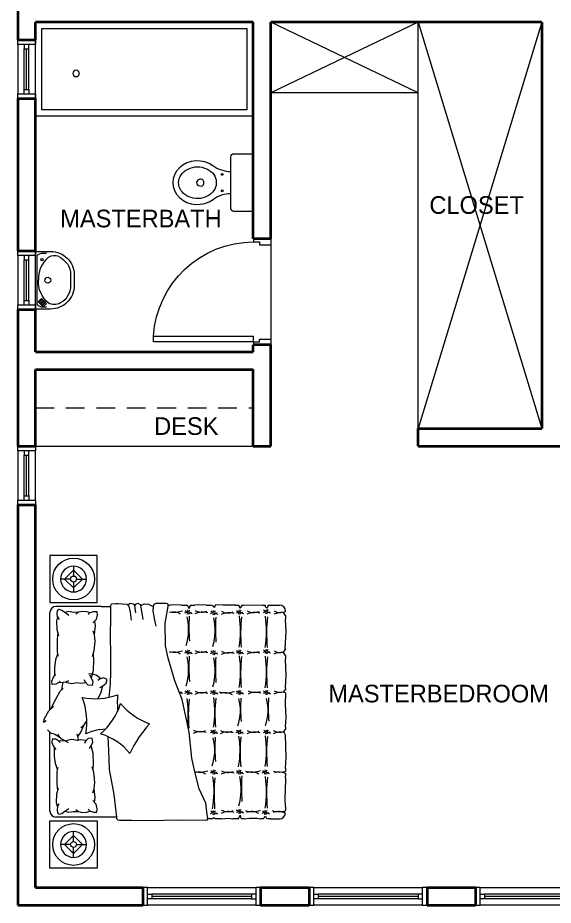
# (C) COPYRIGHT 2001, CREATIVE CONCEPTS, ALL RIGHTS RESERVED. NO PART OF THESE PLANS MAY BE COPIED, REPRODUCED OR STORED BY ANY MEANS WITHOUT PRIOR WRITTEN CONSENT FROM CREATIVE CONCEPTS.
# Model space of a CAD drawing. Header units: millimetres. Extents: x 209.2 to 276.5, y 30.2 to 55.2.
# Drawn here: x 209.16 to 213.7, y 37.97 to 45.51 of the extents above; entities that cross this region are included whole.
import ezdxf

# ---------------------------------------------------------------- set-up
doc = ezdxf.new("R2010")
doc.units = ezdxf.units.MM
doc.linetypes.add('HIDDEN2', pattern=[4.7625, 3.175, -1.5875])
doc.layers.get('0').update_dxf_attribs({"lineweight": 0})
doc.layers.get('Defpoints').update_dxf_attribs({"color": 167, "lineweight": 0})
for name, color, linetype, lineweight in [('A-Door', 40, 'Continuous', 0), ('A-Draw', 2, 'Continuous', 0), ('A-Floor level obj', 245, 'Continuous', 0), ('A-Furniture', 65, 'Continuous', 0), ('A-Text', 30, 'Continuous', 30), ('A-Wall', 153, 'Continuous', 40), ('A-Window', 6, 'Continuous', 0), ('A-Window Glass', 111, 'Continuous', 0), ('P-SANIT', 43, 'Continuous', 0), ('proyecciones', 33, 'HIDDEN2', 0)]:
    doc.layers.add(name, color=color, linetype=linetype, lineweight=lineweight)

# ---------------------------------------------------------------- blocks, each defined once
blk = doc.blocks.new('A-Window-100cm')
at = {"layer": 'A-Window'}
for p, q in [((204.1485, 48.0906), (203.2285, 48.0906)), ((203.2285, 47.9406), (204.1485, 47.9406))]:
    blk.add_line(p, q, dxfattribs=at)
for points in [[(203.1885, 47.9406), (203.1885, 48.0906), (203.2285, 48.0906), (203.2285, 47.9406)], [(204.1485, 47.9406), (204.1485, 48.0906), (204.1885, 48.0906), (204.1885, 47.9406)]]:
    blk.add_lwpolyline(points, close=True, dxfattribs=at)
for points in [[(203.2285, 48.0356), (203.265, 48.0356), (203.265, 47.9956), (203.2285, 47.9956)], [(204.1485, 48.0356), (204.112, 48.0356), (204.112, 47.9956), (204.1485, 47.9956)]]:
    blk.add_lwpolyline(points, dxfattribs=at)
at = {"layer": 'A-Window Glass'}
for p, q in [((203.265, 48.0356), (204.112, 48.0356)), ((203.265, 48.0156), (204.112, 48.0156)), ((203.265, 47.9956), (204.112, 47.9956))]:
    blk.add_line(p, q, dxfattribs=at)
blk = doc.blocks.new('A-Window-50cm')
at = {"layer": 'A-Window'}
for p, q in [((214.6432, 40.335), (214.6432, 39.915)), ((214.7932, 39.915), (214.7932, 40.335))]:
    blk.add_line(p, q, dxfattribs=at)
for points in [[(214.6432, 40.375), (214.7932, 40.375), (214.7932, 40.335), (214.6432, 40.335)], [(214.6432, 39.915), (214.7932, 39.915), (214.7932, 39.875), (214.6432, 39.875)]]:
    blk.add_lwpolyline(points, close=True, dxfattribs=at)
for points in [[(214.7382, 40.335), (214.7382, 40.2985), (214.6982, 40.2985), (214.6982, 40.335)], [(214.7382, 39.915), (214.7382, 39.9515), (214.6982, 39.9515), (214.6982, 39.915)]]:
    blk.add_lwpolyline(points, dxfattribs=at)
at = {"layer": 'A-Window Glass'}
for p, q in [((214.6982, 40.2985), (214.6982, 39.9515)), ((214.7182, 40.2985), (214.7182, 39.9515)), ((214.7382, 40.2985), (214.7382, 39.9515))]:
    blk.add_line(p, q, dxfattribs=at)
blk = doc.blocks.new('shower tub')
at = {"layer": 'P-SANIT'}
for points in [[(229.0465, 42.5908), (229.0465, 40.7408), (229.8465, 40.7408), (229.8465, 42.5908)], [(229.1015, 42.5358), (229.1015, 40.7958), (229.7915, 40.7958), (229.7915, 42.5358)]]:
    blk.add_lwpolyline(points, close=True, dxfattribs=at)
blk.add_circle((229.4827, 42.2453), 0.0267, dxfattribs=at)
blk = doc.blocks.new('0D42D')
at = {"layer": 'P-SANIT'}
blk.add_lwpolyline([(0, -0.235), (0, 0.235, -0.414214), (0.01, 0.245), (0.129, 0.245, -0.414214), (0.329, 0.045), (0.329, -0.045, -0.414214), (0.129, -0.245), (0.01, -0.245, -0.414214)], format="xyb", close=True, dxfattribs=at)
for points in [[(0.095, -0.23), (0.0578, -0.23, -0.091972), (0.0524, -0.229), (0.0246, -0.2183, -0.310416), (0.015, -0.2043), (0.015, 0.2043, -0.310416), (0.0246, 0.2183), (0.0524, 0.229, -0.091972), (0.0578, 0.23), (0.095, 0.23)], [(0.198, 0.2004, 0.236842), (0.1087, 0.1932, 0.231608), (0.025, 0)], [(0.198, 0.2004, -0.296459), (0.299, 0.045), (0.299, -0.045, -0.270992), (0.2123, -0.1932, -0.270992)], [(0.2123, -0.1932, -0.27968), (0.1087, -0.1932, -0.231608), (0.025, 0)]]:
    blk.add_lwpolyline(points, format="xyb", dxfattribs=at)
for points in [[(0.0226, -0.1825), (0.0509, -0.1542), (0.058, -0.1613), (0.0297, -0.1896)], [(0.0297, -0.1896), (0.058, -0.1613), (0.065, -0.1684), (0.0368, -0.1967)], [(0.0368, -0.1967), (0.065, -0.1684), (0.0721, -0.1755), (0.0438, -0.2037)], [(0.0438, -0.2037), (0.0721, -0.1755), (0.0792, -0.1825), (0.0509, -0.2108)], [(0.0509, -0.2108), (0.0792, -0.1825), (0.0863, -0.1896), (0.058, -0.2179)], [(0.058, -0.2179), (0.0863, -0.1896), (0.0933, -0.1967), (0.065, -0.2249)]]:
    blk.add_lwpolyline(points, close=True, dxfattribs=at)
for centre, radius in [((0.055, 0.175), 0.01), ((0.105, 0), 0.025)]:
    blk.add_circle(centre, radius, dxfattribs=at)
blk = doc.blocks.new('cama king size')
at = {"layer": 'A-Furniture'}
for p, q in [((-0.0978, 2.0573), (-0.0659, 2.0479)), ((-0.0978, 2.0573), (-0.0845, 2.0347)), ((-0.0659, 2.0479), (-0.0012, 2.0104)), ((-1.3369, 1.6011), (-1.3369, 2.0011)), ((-1.3369, 2.0011), (-0.9369, 2.0011)), ((-0.9369, 2.0011), (-0.9369, 1.6011)), ((-0.8542, 2.0011), (-0.1833, 2.0011)), ((-0.1991, 1.961), (-0.2214, 1.9233)), ((-0.1881, 1.9961), (-0.1991, 1.961)), ((-0.1632, 2.0224), (-0.1881, 1.9961)), ((-0.0012, 2.0104), (0.0359, 1.9702)), ((0.0074, 2.0011), (0.8347, 2.0011)), ((1.3174, 2.0011), (0.9174, 2.0011)), ((0.9174, 2.0011), (0.9174, 1.6011)), ((1.3174, 1.6011), (1.3174, 2.0011)), ((-0.9042, 1.4329), (-0.9042, 1.9511)), ((0.8847, 1.567), (0.8847, 1.9511)), ((-0.2545, 1.7655), (-0.2545, 1.7701)), ((-0.2545, 1.6931), (-0.2545, 1.6968)), ((0.235, 1.6931), (0.235, 1.6968)), ((-0.9369, 1.6011), (-1.3369, 1.6011)), ((0.3064, 1.6322), (0.3087, 1.6363)), ((0.9174, 1.6011), (1.3174, 1.6011)), ((-0.2777, 1.5035), (-0.2206, 1.5082)), ((-0.1616, 1.5766), (-0.1555, 1.5283)), ((0.8847, 1.567), (0.8847, 1.4837)), ((-0.9184, 1.4329), (-0.9042, 1.4329)), ((-0.4116, 1.4999), (-0.2777, 1.5035)), ((0.8847, 1.4837), (0.8958, 1.4837)), ((0.8348, 1.3193), (0.7678, 1.312)), ((0.8859, 1.3327), (0.8348, 1.3193)), ((0.9031, 1.3476), (0.8859, 1.3327)), ((0.8798, 1.2293), (0.7727, 1.2123)), ((0.8299, 1.2731), (0.8895, 1.2804)), ((0.9017, 1.2342), (0.8798, 1.2293)), ((0.8895, 1.2804), (0.9041, 1.2719)), ((0.9115, 1.2549), (0.9017, 1.2342)), ((0.9041, 1.2719), (0.9115, 1.2549)), ((0.7675, 1.1134), (0.7165, 1.1024)), ((0.8488, 1.1272), (0.7675, 1.1134)), ((0.8846, 1.1258), (0.8488, 1.1272)), ((0.9025, 1.1189), (0.8846, 1.1258)), ((0.9092, 1.1023), (0.9025, 1.1189)), ((0.8847, 0.997), (0.8958, 0.997)), ((0.8958, 0.997), (0.8958, 0.9815)), ((0.8958, 0.8851), (0.8958, 0.8427)), ((0.8958, 0.8091), (0.8958, 0.7711)), ((-0.9184, 0.6204), (-0.9184, 0.6642)), ((-0.9042, 0.6627), (-0.9184, 0.6627)), ((0.8958, 0.6761), (0.8958, 0.6394)), ((-0.9184, 0.5444), (-0.9184, 0.6)), ((-0.9184, 0.4012), (-0.9184, 0.448)), ((0.8958, 0.426), (0.8958, 0.4063)), ((-0.9184, 0.3516), (-0.9184, 0.3735)), ((0.8958, 0.3705), (0.8958, 0.3603)), ((-0.9184, 0.1923), (-0.9184, 0.2127)), ((0.8958, 0.1966), (0.8958, 0.1718)), ((-0.9184, 0.1251), (-0.9184, 0.1484)), ((0.8958, 0.1484), (0.8958, 0.0511)), ((-0.8143, 0.0011), (-0.8488, 0.0011)), ((-0.5327, 0.0011), (-0.5538, 0.0011)), ((-0.4901, 0.0011), (-0.5172, 0.0011)), ((-0.1387, 0.0011), (-0.1607, 0.0011)), ((0.1503, 0.0011), (0.1003, 0.0011)), ((0.1939, 0.0011), (0.1807, 0.0011)), ((0.4691, 0.0011), (0.437, 0.0011)), ((0.4691, 0.0011), (0.4929, 0.0189)), ((0.5282, 0.005), (0.5151, 0.005)), ((0.8086, 0.0011), (0.7764, 0.0011)), ((0.8407, 0.0011), (0.8458, 0.0011))]:
    blk.add_line(p, q, dxfattribs=at)
at = {"layer": 'A-Furniture', "color": 8, "linetype": 'Continuous'}
for p, q in [((-1.1369, 1.8265), (-1.1369, 1.9108)), ((1.1174, 1.8265), (1.1174, 1.9108)), ((-1.1369, 1.8771), (-1.2129, 1.8011)), ((-1.0609, 1.8011), (-1.1369, 1.8771)), ((1.0414, 1.8011), (1.1174, 1.8771)), ((1.1174, 1.8771), (1.1934, 1.8011)), ((-1.2466, 1.8011), (-1.1623, 1.8011)), ((-1.2129, 1.8011), (-1.1369, 1.7251)), ((-1.1369, 1.7251), (-1.0609, 1.8011)), ((-1.1369, 1.7758), (-1.1369, 1.6915)), ((-1.1116, 1.8011), (-1.0272, 1.8011)), ((1.0921, 1.8011), (1.0078, 1.8011)), ((1.1174, 1.7251), (1.0414, 1.8011)), ((1.1934, 1.8011), (1.1174, 1.7251)), ((1.1174, 1.7758), (1.1174, 1.6915)), ((1.2271, 1.8011), (1.1428, 1.8011))]:
    blk.add_line(p, q, dxfattribs=at)
at = {"layer": 'A-Furniture'}
for points in [[(-0.4998, 1.9369), (-0.4498, 1.9545), (-0.3866, 1.9638), (-0.317, 1.9622)], [(-0.2706, 1.9144), (-0.2586, 1.9261), (-0.2437, 1.9507), (-0.2419, 1.9817), (-0.2695, 1.9855), (-0.3033, 1.9725), (-0.3294, 1.9527)], [(0.0172, 1.9905), (0.0717, 1.9649), (0.1643, 1.914), (0.189, 1.8899)], [(0.2511, 1.9144), (0.2391, 1.9261), (0.2242, 1.9507), (0.2224, 1.9817), (0.25, 1.9855), (0.2838, 1.9725), (0.31, 1.9527)], [(0.4803, 1.9369), (0.4303, 1.9545), (0.3671, 1.9638), (0.2975, 1.9622)], [(-0.8151, 1.9378), (-0.8427, 1.9416), (-0.8679, 1.9364), (-0.8799, 1.9248), (-0.873, 1.9015), (-0.855, 1.8753), (-0.8312, 1.8422)], [(-0.8151, 1.9378), (-0.7827, 1.9452), (-0.708, 1.9443), (-0.6559, 1.9275)], [(-0.8151, 1.9378), (-0.7924, 1.9246)], [(-0.6821, 1.9359), (-0.6221, 1.9404), (-0.5165, 1.9414), (-0.4831, 1.9325)], [(-0.2736, 1.8432), (-0.2606, 1.8695), (-0.2558, 1.9099), (-0.2586, 1.9261)], [(-0.1963, 1.9334), (-0.2214, 1.9233), (-0.2438, 1.8979), (-0.2597, 1.8652)], [(0.1766, 1.9019), (0.2288, 1.8928), (0.2388, 1.889)], [(0.2541, 1.8432), (0.2411, 1.8695), (0.2363, 1.9099), (0.2391, 1.9261)], [(0.6627, 1.9359), (0.6026, 1.9404), (0.497, 1.9414), (0.4636, 1.9325)], [(0.7956, 1.9378), (0.7633, 1.9452), (0.6885, 1.9443), (0.6364, 1.9275)], [(0.7956, 1.9378), (0.7729, 1.9246)], [(0.7956, 1.9378), (0.8232, 1.9416), (0.8484, 1.9364), (0.8604, 1.9248), (0.8535, 1.9015), (0.8355, 1.8753), (0.8117, 1.8422)], [(-0.855, 1.8753), (-0.8638, 1.8402), (-0.8562, 1.8042), (-0.8572, 1.7605)], [(-0.255, 1.7675), (-0.2464, 1.8158), (-0.2543, 1.8553), (-0.2606, 1.8695)], [(0.2355, 1.7675), (0.2269, 1.8158), (0.2348, 1.8553), (0.2411, 1.8695)], [(0.8355, 1.8753), (0.8443, 1.8402), (0.8367, 1.8042), (0.8377, 1.7605)], [(-0.8402, 1.7815), (-0.8572, 1.7605), (-0.8643, 1.7273), (-0.8621, 1.691), (-0.8529, 1.6606)], [(-0.2549, 1.6934), (-0.2493, 1.7427), (-0.255, 1.7675)], [(-0.2545, 1.7653), (-0.2397, 1.7605), (-0.2, 1.7715)], [(-0.2199, 1.766), (-0.1882, 1.7416), (-0.1203, 1.7107)], [(-0.1434, 1.7381), (-0.1203, 1.7107), (-0.0864, 1.6886)], [(0.2354, 1.6934), (0.2298, 1.7427), (0.2355, 1.7675)], [(0.8207, 1.7815), (0.8377, 1.7605), (0.8448, 1.7273), (0.8426, 1.691), (0.8334, 1.6606)], [(-0.8358, 1.678), (-0.8529, 1.6606), (-0.862, 1.6291), (-0.8622, 1.6036), (-0.833, 1.6017), (-0.7933, 1.6096), (-0.7641, 1.6387)], [(-0.3229, 1.6654), (-0.2983, 1.6505), (-0.2665, 1.6361), (-0.234, 1.6417), (-0.2362, 1.678), (-0.265, 1.7017), (-0.28, 1.7081)], [(0.3035, 1.6654), (0.2789, 1.6505), (0.247, 1.6361), (0.2145, 1.6417), (0.2167, 1.678), (0.2455, 1.7017), (0.2605, 1.7081)], [(0.2707, 1.5696), (0.2998, 1.6099), (0.3123, 1.6523), (0.3088, 1.6742)], [(0.8163, 1.678), (0.8334, 1.6606), (0.8425, 1.6291), (0.8427, 1.6036), (0.8135, 1.6017), (0.7739, 1.6096), (0.7446, 1.6387)], [(-0.7788, 1.6241), (-0.7392, 1.6183), (-0.6649, 1.6247)], [(-0.6984, 1.6372), (-0.6649, 1.6247), (-0.6063, 1.6209), (-0.5266, 1.6276), (-0.4765, 1.6434)], [(-0.5005, 1.6358), (-0.4521, 1.6321), (-0.3611, 1.634), (-0.2983, 1.6505)], [(0.1014, 1.5954), (0.149, 1.5699), (0.2118, 1.5536)], [(0.1977, 1.5786), (0.2118, 1.5536), (0.2325, 1.5254), (0.2636, 1.5144), (0.2794, 1.5471), (0.266, 1.5819), (0.2561, 1.5948)], [(0.481, 1.6358), (0.4326, 1.6321), (0.3416, 1.634), (0.2789, 1.6505)], [(0.307, 1.6343), (0.313, 1.6416)], [(0.679, 1.6372), (0.6454, 1.6247), (0.5869, 1.6209), (0.5071, 1.6276), (0.457, 1.6434)], [(0.7593, 1.6241), (0.7197, 1.6183), (0.6454, 1.6247)], [(-0.9184, 1.4329), (-0.9281, 1.4264), (-0.9309, 1.4141), (-0.9295, 1.3078), (-0.9336, 1.1757), (-0.9268, 0.8877), (-0.9295, 0.6779), (-0.9268, 0.6642), (-0.9184, 0.6642)], [(-0.9042, 1.4329), (-0.712, 1.4564), (-0.5002, 1.4956), (-0.4116, 1.4999)], [(0.1134, 1.499), (0.2275, 1.4866), (0.3273, 1.4837), (0.4458, 1.4837)], [(0.4458, 1.4837), (0.6664, 1.4866), (0.7663, 1.4837), (0.8847, 1.4837)], [(0.8958, 1.4837), (0.9016, 1.4818), (0.908, 1.4753), (0.9099, 1.4428), (0.9111, 1.4223)], [(0.9111, 1.4223), (0.9031, 1.3476)], [(0.8923, 1.3382), (0.9029, 1.3327), (0.9115, 1.3206), (0.9078, 1.295), (0.8895, 1.2804)], [(0.8891, 1.2314), (0.8997, 1.2221), (0.9066, 1.1974), (0.9039, 1.1657), (0.8915, 1.1423), (0.8846, 1.1258)], [(0.8958, 0.997), (0.902, 0.9982), (0.9059, 1.0034), (0.9096, 1.0143), (0.9092, 1.1023)], [(-0.9042, 0.6627), (-0.786, 0.6793), (-0.6656, 0.735), (-0.5187, 0.7703), (-0.4041, 0.7967), (-0.182, 0.8202), (0.0932, 0.8789), (0.2539, 0.9405), (0.3978, 0.9845), (0.4458, 0.997)], [(0.4458, 0.997), (0.5488, 1.0204), (0.7421, 1.0223), (0.8847, 0.997)], [(0.8958, 0.8851), (0.8998, 0.9582), (0.8958, 0.9815)], [(0.8958, 0.8091), (0.8808, 0.8164), (0.8676, 0.8208), (0.8881, 0.8296), (0.8958, 0.8427)], [(0.8958, 0.6761), (0.8983, 0.7375), (0.8958, 0.7711)], [(-0.9184, 0.6204), (-0.9077, 0.6096), (-0.9184, 0.6)], [(0.8958, 0.426), (0.8953, 0.5334), (0.8982, 0.5963), (0.8879, 0.6007), (0.8748, 0.6036), (0.8879, 0.6138), (0.8958, 0.6394)], [(-0.9184, 0.5444), (-0.9136, 0.4883), (-0.9184, 0.448)], [(-0.9184, 0.4012), (-0.9048, 0.3963), (-0.8887, 0.386), (-0.9077, 0.3831), (-0.9184, 0.3735)], [(0.8958, 0.3705), (0.8806, 0.38), (0.8675, 0.3873), (0.885, 0.3917), (0.8958, 0.4063)], [(-0.9184, 0.3516), (-0.9121, 0.3042), (-0.9121, 0.2414), (-0.9184, 0.2127)], [(0.8958, 0.1966), (0.8923, 0.2719), (0.8958, 0.3603)], [(-0.9184, 0.1923), (-0.9106, 0.1815), (-0.896, 0.1712), (-0.9136, 0.1639), (-0.9184, 0.1484)], [(0.8958, 0.1484), (0.8792, 0.155), (0.8689, 0.1594), (0.8821, 0.1711), (0.8958, 0.1718)], [(-0.9184, 0.1251), (-0.9194, 0.085), (-0.9184, 0.0511)], [(-0.8733, 0.0027), (-0.8631, 0.011), (-0.8601, 0.0192), (-0.8566, 0.0098), (-0.8488, 0.0011)], [(-0.8143, 0.0011), (-0.7452, 0.0044), (-0.59, -0.0015), (-0.5538, 0.0011)], [(-0.4901, 0.0011), (-0.3986, -0.0044), (-0.2075, 0.0011), (-0.1859, 0.0131), (-0.1784, 0.0153), (-0.1607, 0.0011)], [(-0.1387, 0.0011), (-0.0588, -0.0029), (0.0588, 0.0029), (0.1003, 0.0011)], [(0.1503, 0.0011), (0.1538, 0.014), (0.1586, 0.0151), (0.1807, 0.0011)], [(0.1939, 0.0011), (0.2996, -0.0028), (0.437, 0.0011)], [(0.4929, 0.0189), (0.5151, 0.005)], [(0.5282, 0.005), (0.67, -0.0028), (0.7764, 0.0011)], [(0.8086, 0.0011), (0.8324, 0.0189), (0.8355, 0.0196), (0.8409, 0.0011)]]:
    blk.add_lwpolyline(points, dxfattribs=at)
at = {"layer": 'A-Furniture', "color": 251}
for points in [[(0.1366, 0.8342), (0.1451, 0.832), (0.1555, 0.8357), (0.1663, 0.8527)], [(0.1733, 0.8331), (0.1629, 0.8301), (0.1551, 0.8351), (0.1451, 0.8579)], [(0.4785, 0.8342), (0.487, 0.832), (0.4974, 0.8357), (0.5081, 0.8527)], [(0.5152, 0.8331), (0.5048, 0.8301), (0.497, 0.8351), (0.487, 0.8579)], [(0.8179, 0.8342), (0.8264, 0.832), (0.8368, 0.8357), (0.8476, 0.8527)], [(0.8546, 0.8331), (0.8442, 0.8301), (0.8364, 0.8351), (0.8264, 0.8579)], [(0.1344, 0.8194), (0.1425, 0.8227), (0.1503, 0.819), (0.1537, 0.7986)], [(0.1707, 0.8164), (0.1592, 0.8224), (0.1503, 0.819), (0.1433, 0.7934)], [(0.4762, 0.8194), (0.4844, 0.8227), (0.4922, 0.819), (0.4955, 0.7986)], [(0.5126, 0.8164), (0.5011, 0.8224), (0.4922, 0.819), (0.4851, 0.7934)], [(0.8157, 0.8194), (0.8238, 0.8227), (0.8316, 0.819), (0.835, 0.7986)], [(0.852, 0.8164), (0.8405, 0.8224), (0.8316, 0.819), (0.8246, 0.7934)], [(-0.886, 0.6015), (-0.8779, 0.6049), (-0.8701, 0.6012), (-0.8667, 0.5808)], [(-0.8838, 0.6164), (-0.8753, 0.6141), (-0.8649, 0.6178), (-0.8541, 0.6349)], [(-0.8497, 0.5986), (-0.8612, 0.6045), (-0.8701, 0.6012), (-0.8771, 0.5756)], [(-0.8471, 0.6152), (-0.8575, 0.6123), (-0.8653, 0.6172), (-0.8753, 0.6401)], [(-0.543, 0.6015), (-0.5348, 0.6049), (-0.5271, 0.6012), (-0.5237, 0.5808)], [(-0.5408, 0.6164), (-0.5322, 0.6141), (-0.5219, 0.6178), (-0.5111, 0.6349)], [(-0.5067, 0.5986), (-0.5182, 0.6045), (-0.5271, 0.6012), (-0.5341, 0.5756)], [(-0.5041, 0.6152), (-0.5144, 0.6123), (-0.5223, 0.6172), (-0.5322, 0.6401)], [(-0.2008, 0.6015), (-0.1926, 0.6049), (-0.1849, 0.6012), (-0.1815, 0.5808)], [(-0.1986, 0.6164), (-0.19, 0.6141), (-0.1797, 0.6178), (-0.1689, 0.6349)], [(-0.1645, 0.5986), (-0.1759, 0.6045), (-0.1849, 0.6012), (-0.1919, 0.5756)], [(-0.1619, 0.6152), (-0.1722, 0.6123), (-0.1801, 0.6172), (-0.19, 0.6401)], [(0.1344, 0.6015), (0.1425, 0.6049), (0.1503, 0.6012), (0.1537, 0.5808)], [(0.1366, 0.6164), (0.1451, 0.6141), (0.1555, 0.6178), (0.1663, 0.6349)], [(0.1707, 0.5986), (0.1592, 0.6045), (0.1503, 0.6012), (0.1433, 0.5756)], [(0.1733, 0.6152), (0.1629, 0.6123), (0.1551, 0.6172), (0.1451, 0.6401)], [(0.4721, 0.6015), (0.4802, 0.6049), (0.488, 0.6012), (0.4914, 0.5808)], [(0.4743, 0.6164), (0.4828, 0.6141), (0.4932, 0.6178), (0.504, 0.6349)], [(0.5084, 0.5986), (0.4969, 0.6045), (0.488, 0.6012), (0.481, 0.5756)], [(0.511, 0.6152), (0.5006, 0.6123), (0.4928, 0.6172), (0.4828, 0.6401)], [(0.8115, 0.6015), (0.8197, 0.6049), (0.8274, 0.6012), (0.8308, 0.5808)], [(0.8137, 0.6164), (0.8223, 0.6141), (0.8326, 0.6178), (0.8434, 0.6349)], [(0.8479, 0.5986), (0.8364, 0.6045), (0.8274, 0.6012), (0.8204, 0.5756)], [(0.8504, 0.6152), (0.8401, 0.6123), (0.8322, 0.6172), (0.8223, 0.6401)], [(-0.8765, 0.3832), (-0.8683, 0.3865), (-0.8605, 0.3828), (-0.8572, 0.3624)], [(-0.8742, 0.398), (-0.8657, 0.3958), (-0.8553, 0.3995), (-0.8446, 0.4166)], [(-0.8401, 0.3802), (-0.8516, 0.3862), (-0.8605, 0.3828), (-0.8676, 0.3572)], [(-0.8375, 0.3969), (-0.8479, 0.3939), (-0.8557, 0.3989), (-0.8657, 0.4217)], [(-0.543, 0.3832), (-0.5348, 0.3865), (-0.5271, 0.3828), (-0.5237, 0.3624)], [(-0.5408, 0.398), (-0.5322, 0.3958), (-0.5219, 0.3995), (-0.5111, 0.4166)], [(-0.5067, 0.3802), (-0.5182, 0.3862), (-0.5271, 0.3828), (-0.5341, 0.3572)], [(-0.5041, 0.3969), (-0.5144, 0.3939), (-0.5223, 0.3989), (-0.5322, 0.4217)], [(-0.2008, 0.3843), (-0.1926, 0.3876), (-0.1849, 0.3839), (-0.1815, 0.3635)], [(-0.1986, 0.3991), (-0.19, 0.3969), (-0.1797, 0.4006), (-0.1689, 0.4176)], [(-0.1645, 0.3813), (-0.1759, 0.3872), (-0.1849, 0.3839), (-0.1919, 0.3583)], [(-0.1619, 0.398), (-0.1722, 0.395), (-0.1801, 0.4), (-0.19, 0.4228)], [(0.1344, 0.3832), (0.1425, 0.3865), (0.1503, 0.3828), (0.1537, 0.3624)], [(0.1366, 0.398), (0.1451, 0.3958), (0.1555, 0.3995), (0.1663, 0.4166)], [(0.1707, 0.3802), (0.1592, 0.3862), (0.1503, 0.3828), (0.1433, 0.3572)], [(0.1733, 0.3969), (0.1629, 0.3939), (0.1551, 0.3989), (0.1451, 0.4217)], [(0.4769, 0.3832), (0.4851, 0.3865), (0.4929, 0.3828), (0.4962, 0.3624)], [(0.4792, 0.398), (0.4877, 0.3958), (0.4981, 0.3995), (0.5088, 0.4166)], [(0.5133, 0.3802), (0.5018, 0.3862), (0.4929, 0.3828), (0.4858, 0.3572)], [(0.5159, 0.3969), (0.5055, 0.3939), (0.4977, 0.3989), (0.4877, 0.4217)], [(0.8164, 0.3832), (0.8245, 0.3865), (0.8323, 0.3828), (0.8357, 0.3624)], [(0.8186, 0.398), (0.8271, 0.3958), (0.8375, 0.3995), (0.8483, 0.4166)], [(0.8527, 0.3802), (0.8412, 0.3862), (0.8323, 0.3828), (0.8253, 0.3572)], [(0.8553, 0.3969), (0.8449, 0.3939), (0.8371, 0.3989), (0.8271, 0.4217)], [(-0.8852, 0.1632), (-0.8771, 0.1665), (-0.8693, 0.1628), (-0.866, 0.1424)], [(-0.883, 0.178), (-0.8745, 0.1758), (-0.8641, 0.1795), (-0.8533, 0.1966)], [(-0.8489, 0.1602), (-0.8604, 0.1662), (-0.8693, 0.1628), (-0.8763, 0.1373)], [(-0.8463, 0.1769), (-0.8567, 0.1739), (-0.8645, 0.1789), (-0.8745, 0.2017)], [(-0.543, 0.1632), (-0.5348, 0.1665), (-0.5271, 0.1628), (-0.5237, 0.1424)], [(-0.5408, 0.178), (-0.5322, 0.1758), (-0.5219, 0.1795), (-0.5111, 0.1966)], [(-0.5067, 0.1602), (-0.5182, 0.1662), (-0.5271, 0.1628), (-0.5341, 0.1373)], [(-0.5041, 0.1769), (-0.5144, 0.1739), (-0.5223, 0.1789), (-0.5322, 0.2017)], [(-0.2008, 0.153), (-0.1926, 0.1564), (-0.1849, 0.1527), (-0.1815, 0.1323)], [(-0.1986, 0.1679), (-0.19, 0.1657), (-0.1797, 0.1694), (-0.1689, 0.1864)], [(-0.1645, 0.1501), (-0.1759, 0.156), (-0.1849, 0.1527), (-0.1919, 0.1271)], [(-0.1619, 0.1668), (-0.1722, 0.1638), (-0.1801, 0.1687), (-0.19, 0.1916)], [(0.1344, 0.1539), (0.1425, 0.1572), (0.1503, 0.1535), (0.1537, 0.1332)], [(0.1366, 0.1687), (0.1451, 0.1665), (0.1555, 0.1702), (0.1663, 0.1873)], [(0.1707, 0.1509), (0.1592, 0.1569), (0.1503, 0.1535), (0.1433, 0.128)], [(0.1733, 0.1676), (0.1629, 0.1647), (0.1551, 0.1696), (0.1451, 0.1925)], [(0.4816, 0.1539), (0.4898, 0.1572), (0.4975, 0.1535), (0.5009, 0.1332)], [(0.4838, 0.1687), (0.4923, 0.1665), (0.5027, 0.1702), (0.5135, 0.1873)], [(0.5179, 0.1509), (0.5064, 0.1569), (0.4975, 0.1535), (0.4905, 0.128)], [(0.5205, 0.1676), (0.5102, 0.1647), (0.5023, 0.1696), (0.4923, 0.1925)], [(0.821, 0.1539), (0.8292, 0.1572), (0.837, 0.1535), (0.8403, 0.1332)], [(0.8232, 0.1687), (0.8318, 0.1665), (0.8422, 0.1702), (0.8529, 0.1873)], [(0.8574, 0.1509), (0.8459, 0.1569), (0.837, 0.1535), (0.8299, 0.128)], [(0.86, 0.1676), (0.8496, 0.1647), (0.8418, 0.1696), (0.8318, 0.1925)]]:
    blk.add_lwpolyline(points, dxfattribs=at)
at = {"layer": 'A-Furniture', "color": 8}
for centre in [(-1.1369, 1.8011), (1.1174, 1.8011)]:
    blk.add_circle(centre, 0.1773, dxfattribs=at)
at = {"layer": 'A-Furniture', "color": 8, "linetype": 'Continuous'}
for centre in [(-1.1369, 1.8011), (1.1174, 1.8011)]:
    blk.add_circle(centre, 0.0253, dxfattribs=at)
at = {"layer": 'A-Furniture'}
for centre, radius, start, end in [((-0.8542, 1.9511), 0.05, 90, 180), ((0.8347, 1.9511), 0.05, 0, 90), ((-0.096, 2.2705), 0.5819, 260.07459, 290.84099), ((-0.6296, 1.5073), 0.4731, 8.42319, 23.67235), ((0.6846, 1.6188), 0.5836, 169.34718, 199.09407), ((-0.654, 1.6979), 0.4731, 307.59373, 344.59337), ((0.2412, 1.9539), 0.5819, 220.99561, 251.76201), ((0.4364, 0.9559), 0.5836, 130.2682, 160.01509), ((0.0746, 0.4645), 0.9651, 86.52842, 94.68904), ((-0.7647, 0.4445), 0.9651, 47.44943, 65.55794), ((-0.8684, 0.0511), 0.05, 180, 263.48359), ((0.8458, 0.0511), 0.05, 270, 0)]:
    blk.add_arc(centre, radius, start, end, dxfattribs=at)
at = {"layer": 'A-Furniture', "color": 8}
for centre, start, end in [((-1.1369, 1.8011), 270, 268.86487), ((1.1174, 1.8011), 271.13513, 270)]:
    blk.add_arc(centre, 0.1097, start, end, dxfattribs=at)
at = {"layer": 'A-Furniture', "color": 251}
for centre, radius, start, end in [((0.3705, 0.955), 0.1263, 330.00614, 12.98914), ((0.7068, 0.947), 0.2102, 169.50688, 199.72929), ((0.71, 0.955), 0.1263, 330.00614, 12.98914), ((1.0462, 0.947), 0.2102, 169.50688, 199.72929), ((-0.0176, 1.5284), 0.7019, 261.5862, 279.93753), ((0.0047, 0.9182), 0.1473, 342.64426, 350.61497), ((0.2738, 0.9256), 0.1219, 194.23978, 201.51943), ((0.3482, 1.295), 0.4714, 252.84266, 283.2782), ((0.6895, 1.2796), 0.456, 252.55269, 283.50188), ((-0.6484, 0.7414), 0.1263, 330.00614, 12.31936), ((-0.3121, 0.7333), 0.2102, 169.91882, 199.72929), ((-0.3259, 0.7194), 0.1473, 342.64426, 26.16029), ((-0.0568, 0.7269), 0.1219, 152.75109, 201.51943), ((-0.0369, -0.3921), 1.2188, 83.69956, 95.27125), ((0.0047, 0.706), 0.1473, 342.64426, 26.16029), ((0.2738, 0.7135), 0.1219, 152.75109, 201.51943), ((0.3663, -0.787), 1.6092, 86.60598, 94.28486), ((0.3496, 0.706), 0.1473, 342.64426, 26.16029), ((0.6187, 0.7135), 0.1219, 152.75109, 201.51943), ((0.7075, -0.7255), 1.5477, 86.53925, 94.36912), ((0.689, 0.706), 0.1473, 342.64426, 26.16029), ((0.9581, 0.7135), 0.1219, 152.75109, 201.51943), ((-0.6923, 1.404), 0.796, 259.73583, 279.33058), ((-0.7137, -0.801), 1.4092, 84.14087, 94.90213), ((-0.3351, 1.0418), 0.4393, 252.22127, 283.75749), ((-0.0089, 1.2924), 0.6916, 258.98579, 280.01204), ((0.3404, 1.0696), 0.4714, 252.84266, 283.2782), ((0.6816, 1.0542), 0.456, 252.55269, 283.50188), ((-1.0049, 0.4825), 0.1473, 342.64426, 26.16029), ((-0.7358, 0.4899), 0.1219, 152.75109, 201.51943), ((-0.6719, 0.4825), 0.1473, 342.64426, 26.16029), ((-0.4029, 0.4899), 0.1219, 152.75109, 201.51943), ((-0.317, -0.8801), 1.4813, 86.46252, 94.46601), ((-0.3293, 0.4909), 0.1473, 342.64426, 26.16029), ((-0.0602, 0.4983), 0.1219, 152.75109, 201.51943), ((-0.029, -0.6177), 1.2188, 83.69956, 95.27125), ((0.0248, 0.5135), 0.1263, 330.00614, 18.99185), ((0.3611, 0.5055), 0.2102, 163.98533, 199.72929), ((0.3584, -1.0123), 1.6092, 86.60598, 94.28486), ((0.3435, 0.4825), 0.1473, 342.64426, 26.16029), ((0.6126, 0.4899), 0.1219, 152.75109, 201.51943), ((0.6997, -0.9509), 1.5477, 86.53925, 94.36912), ((0.6829, 0.4825), 0.1473, 342.64426, 26.16029), ((0.952, 0.4899), 0.1219, 152.75109, 201.51943), ((-0.6687, 0.8536), 0.4762, 252.92974, 283.21102), ((-0.3402, 1.1256), 0.7386, 259.34339, 279.68714), ((-0.3609, -0.9173), 1.3045, 83.91021, 95.09506), ((0.0011, 0.7938), 0.4091, 251.57199, 284.25811), ((0.0192, -0.9787), 1.362, 86.31075, 94.65765), ((0.3367, 1.1712), 0.7886, 259.68747, 279.37452), ((0.3153, -1.0127), 1.3956, 84.11247, 94.92588), ((0.6781, 1.1473), 0.7646, 259.52668, 279.52061), ((0.657, -0.969), 1.3519, 84.018, 95.0049), ((-0.9836, 0.2919), 0.1263, 330.00614, 18.99185), ((-0.6474, 0.2839), 0.2102, 163.98533, 199.72929), ((-0.6506, -1.2523), 1.6283, 86.62595, 94.25965), ((-0.6479, 0.2919), 0.1263, 330.00614, 18.99185), ((-0.3116, 0.2839), 0.2102, 163.98533, 199.72929), ((-0.3304, 0.2638), 0.1473, 342.64426, 26.16029), ((-0.0613, 0.2712), 0.1219, 152.75109, 201.51943), ((0.0081, 0.2547), 0.1473, 342.64426, 26.16029), ((0.2772, 0.2622), 0.1219, 152.75109, 201.51943), ((0.3466, 0.2638), 0.1473, 342.64426, 26.16029), ((0.6157, 0.2712), 0.1219, 152.75109, 201.51943), ((0.686, 0.2638), 0.1473, 342.64426, 26.16029), ((0.9551, 0.2712), 0.1219, 152.75109, 201.51943), ((-0.6874, 0.9581), 0.796, 259.73583, 279.33058), ((-0.7088, -1.2468), 1.4092, 84.14087, 94.90213), ((-0.3378, 0.9007), 0.7386, 259.34339, 279.68714), ((-0.3585, -1.1422), 1.3045, 83.91021, 95.09506), ((0.0032, 0.5589), 0.4091, 251.57199, 284.25811), ((0.3347, 0.9507), 0.7886, 259.68747, 279.37452), ((0.3134, -1.2333), 1.3956, 84.11247, 94.92588), ((0.6761, 0.9267), 0.7646, 259.52668, 279.52061), ((0.6551, -1.1896), 1.3519, 84.018, 95.0049), ((-0.9836, 0.0642), 0.1263, 330.00614, 18.99185), ((-0.6474, 0.0562), 0.2102, 163.98533, 194.58059), ((-0.6479, 0.0528), 0.1263, 335.84042, 18.99185), ((-0.3116, 0.0448), 0.2102, 163.98533, 191.99553), ((-0.3304, 0.0417), 0.1473, 348.82047, 26.16029), ((-0.0613, 0.0491), 0.1219, 152.75109, 196.13134), ((0.0213, -1.2136), 1.362, 86.31075, 94.65765), ((0.0081, 0.0358), 0.1473, 351.4985, 26.16029), ((0.2772, 0.0432), 0.1219, 152.75109, 193.33361), ((0.3466, 0.0357), 0.1473, 353.45059, 26.16029), ((0.6157, 0.0432), 0.1219, 152.75109, 191.18533), ((0.686, 0.0357), 0.1473, 353.45059, 26.16029), ((0.9551, 0.0432), 0.1219, 152.75109, 191.18533)]:
    blk.add_arc(centre, radius, start, end, dxfattribs=at)
blk = doc.blocks.new('0D02D')
at = {"layer": 'P-SANIT'}
blk.add_lwpolyline([(0, -0.225), (0, 0.225, -0.414214), (0.02, 0.245), (0.165, 0.245, -0.414214), (0.19, 0.22), (0.19, -0.22, -0.414214), (0.165, -0.245), (0.02, -0.245, -0.414214)], format="xyb", close=True, dxfattribs=at)
for centre in [(0.264, 0.07), (0.264, -0.07)]:
    blk.add_circle(centre, 0.0075, dxfattribs=at)
for centre, radius, start, end in [((0.1937, 0.3446), 0.2496, 269.14599, 307.05921), ((0.457, 0), 0.0372, 134.72312, 225.27688), ((0.1937, -0.3446), 0.2496, 52.94079, 90.85401)]:
    blk.add_arc(centre, radius, start, end, dxfattribs=at)
for centre, major_axis, ratio, start_param, end_param in [((0.474, 0), (0.21, 0), 0.880952, 4.03357, 8.5328), ((0.446, 0), (-0.0364, 0), 0.800032, 1.138877, 5.144308)]:
    blk.add_ellipse(centre, major_axis=major_axis, ratio=ratio, start_param=start_param, end_param=end_param, dxfattribs=at)
blk.add_open_spline([(0.634, 0), (0.634, 0.0316), (0.6204, 0.0636), (0.5599, 0.1221), (0.5025, 0.1406), (0.395, 0.126), (0.3484, 0.0938), (0.307, 0.015), (0.3099, -0.0307), (0.3633, -0.1073), (0.4178, -0.1351), (0.5308, -0.1349), (0.5852, -0.1069), (0.6267, -0.0469), (0.634, -0.0234), (0.634, 0)], degree=3, knots=[0, 0, 0, 0, 0.739089, 0.739089, 1.723657, 1.723657, 2.708224, 2.708224, 3.692791, 3.692791, 4.714314, 4.714314, 5.735837, 5.735837, 6.283185, 6.283185, 6.283185, 6.283185], dxfattribs=at)
blk = doc.blocks.new('A-Door-80cm')
at = {"color": 9}
blk.add_arc((196.2957, 41.7121), 0.85, 93.37387, 180, dxfattribs=at)
at = {"layer": 'A-Door'}
for p, q in [((196.2457, 42.5626), (196.2457, 41.7121)), ((196.2957, 42.5626), (196.2457, 42.5626)), ((196.2957, 41.7121), (196.2957, 42.5626)), ((195.4207, 41.7121), (195.4207, 41.5638)), ((195.4207, 41.7121), (195.4457, 41.7121)), ((195.4457, 41.7121), (195.4457, 41.662)), ((196.2957, 41.7121), (196.2457, 41.7121)), ((196.2957, 41.7121), (196.2957, 41.662)), ((196.2957, 41.7121), (196.3207, 41.7121)), ((196.3207, 41.7121), (196.3207, 41.5638)), ((195.4457, 41.662), (195.4707, 41.662)), ((195.4707, 41.662), (195.4707, 41.5638)), ((196.2707, 41.662), (196.2707, 41.5638)), ((196.2957, 41.662), (196.2707, 41.662)), ((195.4207, 41.5638), (195.4707, 41.5638)), ((196.2707, 41.5638), (196.3207, 41.5638))]:
    blk.add_line(p, q, dxfattribs=at)
at = {"layer": 'Defpoints'}
blk.add_line((195.4706, 41.5638), (196.2707, 41.5638), dxfattribs=at)

msp = doc.modelspace()

# ---------------------------------------------------------------- linework, layer by layer
at = {"layer": 'A-Floor level obj'}
for p, q in [((212.5571, 44.8743), (211.3071, 45.4743)), ((212.5571, 45.4743), (211.3071, 44.8743)), ((212.5571, 42.0243), (212.5571, 45.4743)), ((213.6071, 45.4743), (212.5571, 42.0243)), ((212.5571, 45.4743), (213.6071, 42.0243)), ((212.5571, 44.8743), (211.3071, 44.8743)), ((209.3071, 41.8743), (211.1571, 41.8743))]:
    msp.add_line(p, q, dxfattribs=at)
at = {"layer": 'A-Wall'}
for p, q in [((209.1571, 46.1243), (209.1571, 45.3243)), ((209.3071, 45.3243), (209.3071, 45.4743)), ((211.1571, 45.4743), (209.3071, 45.4743)), ((211.1571, 43.633), (211.1571, 45.4743)), ((213.6071, 45.4743), (211.3071, 45.4743)), ((211.3071, 43.633), (211.3071, 45.4743)), ((213.6071, 45.4743), (213.6071, 42.0243)), ((209.1571, 45.3243), (209.3071, 45.3243)), ((209.1571, 44.8243), (209.1571, 43.5322)), ((209.1571, 44.8243), (209.3071, 44.8243)), ((209.3071, 43.5322), (209.3071, 44.8243)), ((211.3071, 43.633), (211.1571, 43.633)), ((209.1571, 43.5322), (209.3071, 43.5322)), ((209.1571, 43.0322), (209.3071, 43.0322)), ((209.1571, 43.0322), (209.1571, 41.8743)), ((209.3071, 42.6743), (209.3071, 43.0322)), ((209.3071, 42.6743), (211.1571, 42.6743)), ((211.1571, 42.6743), (211.1571, 42.733)), ((211.3071, 42.733), (211.1571, 42.733)), ((211.1571, 42.6743), (211.1571, 42.733)), ((211.3071, 41.8743), (211.3071, 42.733)), ((209.3071, 42.5243), (211.1571, 42.5243)), ((209.3071, 41.8743), (209.3071, 42.5243)), ((211.1571, 41.8743), (211.1571, 42.5243)), ((212.5571, 42.0243), (213.6071, 42.0243)), ((212.5571, 41.8743), (212.5571, 42.0243)), ((209.1571, 41.8743), (209.3071, 41.8743)), ((211.1571, 41.8743), (211.3071, 41.8743)), ((212.5571, 41.8743), (214.0003, 41.8743)), ((209.1571, 41.3743), (209.3071, 41.3743)), ((209.1571, 41.3743), (209.1571, 37.9741)), ((209.3071, 38.1241), (209.3071, 41.3743)), ((209.3071, 38.1241), (210.2196, 38.1241)), ((210.2196, 38.1241), (210.2196, 37.9741)), ((211.2196, 38.1241), (211.2196, 37.9741)), ((211.2196, 38.1241), (211.6321, 38.1241)), ((211.6321, 38.1241), (211.6321, 37.9741)), ((212.6321, 38.1241), (213.0446, 38.1241)), ((212.6321, 38.1241), (212.6321, 37.9741)), ((213.0446, 38.1241), (213.0446, 37.9741)), ((209.1571, 37.9741), (210.2196, 37.9741)), ((211.2196, 37.9741), (211.6321, 37.9741)), ((212.6321, 37.9741), (213.0446, 37.9741))]:
    msp.add_line(p, q, dxfattribs=at)
at = {"layer": 'proyecciones', "ltscale": 0.05}
msp.add_line((209.3071, 42.1993), (211.1571, 42.1993), dxfattribs=at)

# ---------------------------------------------------------------- block references
at = {"layer": 'A-Door', "rotation": 180}
for p in [(423.9504, 85.1993), (423.9504, 83.4072), (423.9504, 81.7493)]:
    msp.add_blockref('A-Window-50cm', p, dxfattribs=at)
at = {"layer": 'A-Door', "xscale": -1, "rotation": 89.99999999999999}
msp.add_blockref('A-Door-80cm', (252.8709, 239.0537), dxfattribs=at)
at = {"layer": 'A-Door', "xscale": -1}
for p in [(414.4081, -9.9665), (415.8206, -9.9665), (417.2331, -9.9665)]:
    msp.add_blockref('A-Window-100cm', p, dxfattribs=at)
at = {"layer": 'A-Draw', "xscale": -1, "rotation": 89.99999999999999}
msp.add_blockref('shower tub', (251.8979, 274.5208), dxfattribs=at)
at = {"layer": 'A-Furniture', "rotation": 90.00000000000001}
msp.add_blockref('cama king size', (211.432, 39.627), dxfattribs=at)
at = {"layer": 'P-SANIT'}
for name, p, rotation in [('0D02D', (211.1571, 44.1113), 180.058863708398), ('0D42D', (209.3071, 43.2822), 0.0588637083914769)]:
    msp.add_blockref(name, p, dxfattribs=dict(at, rotation=rotation))

# ---------------------------------------------------------------- texts
at = {"layer": 'A-Text', "char_height": 0.15, "attachment_point": 3}
for s, insert, width in [('{\\pxqc;\\FARSimp.shx|c0;CLOSET}', (213.4673, 43.9959), 0.828048), ('{\\pxqc;\\FARSimp.shx|c0;MASTERBATH}', (210.8898, 43.8812), 1.373522), ('{\\pxqc;\\FARSimp.shx|c0;DESK}', (211.0023, 42.1185), 0.828048), ('{\\pxqc;\\FARSimp.shx|c0;MASTERBEDROOM}', (213.738, 39.8467), 2.014662)]:
    msp.add_mtext(s, dxfattribs=dict(at, insert=insert, width=width))

doc.saveas('drawing.dxf')
